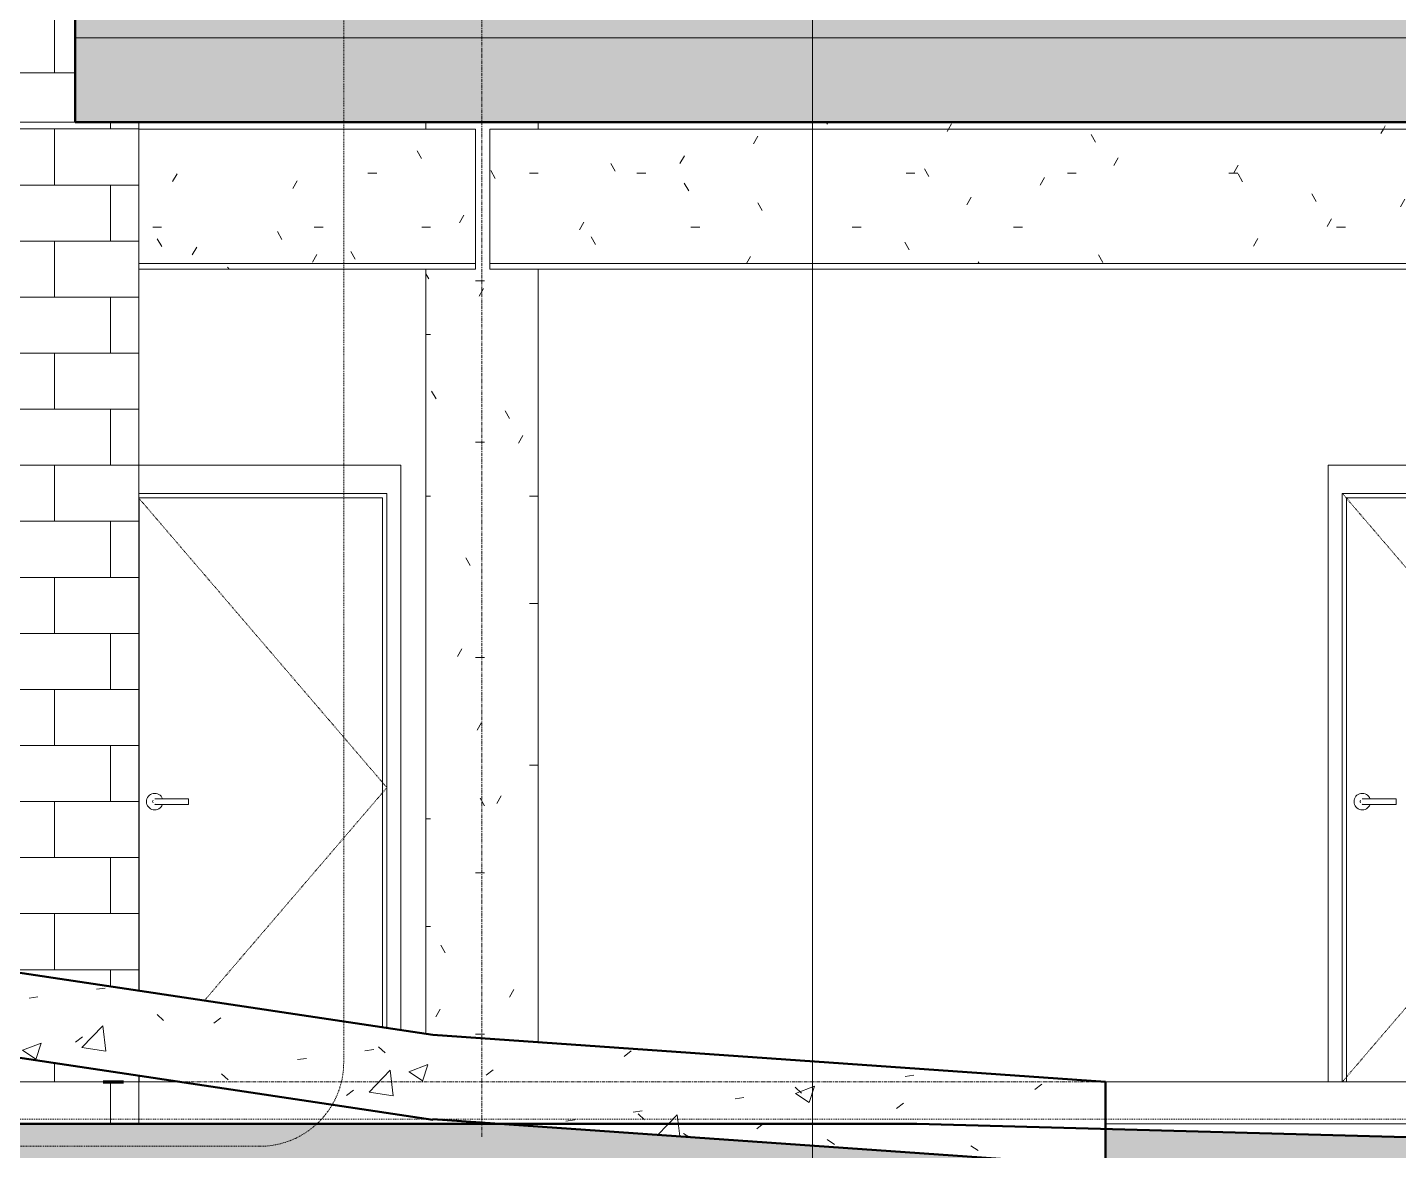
# Model space of a CAD drawing. Header units: inches. Extents: x -4168 to 1483, y -300 to 637.
# Drawn here: x -3219.2 to -3023.5, y -161.8 to -1.5 of the extents above; entities that cross this region are included whole.
import ezdxf

# ---------------------------------------------------------------- set-up
doc = ezdxf.new("R2010")
doc.units = ezdxf.units.IN
doc.header["$MEASUREMENT"] = 0
for name, pattern in [('Aligning Line 1_8_', [0.25, 0.125, -0.125]), ('Dash 1_16_', [0.125, 0.0625, -0.0625]), ('Dash Dot 3_16_', [0.3125, 0.1875, -0.0625, 0, -0.0625]), ('Grid Line 1_2_', [0.875, 0.5, -0.125, 0.125, -0.125])]:
    doc.linetypes.add(name, pattern=pattern)
for name, color, linetype, lineweight in [('0-1', 7, 'Continuous', 5), ('0-3', 10, 'Continuous', 13), ('A-ANNO-SYMB-1', 150, 'Dash Dot 3_16_', 9), ('A-AREA-1', 130, 'Continuous', 70), ('A-DOOR-1', 7, 'Dash 1_16_', 9), ('A-DOOR-2', 7, 'Continuous', 9), ('A-DOOR-FRAM-1', 7, 'Continuous', 9), ('A-FLOR', 192, 'Continuous', 13), ('A-FLOR-7', 192, 'Continuous', 50), ('A-FLOR-8', 135, 'Continuous', 13), ('A-FLOR-LEVL-1', 51, 'Grid Line 1_2_', 9), ('A-FLOR-MCUT', 51, 'Continuous', 13), ('A-FLOR-PATT-2', 8, 'Continuous', 9), ('A-WALL-3', 135, 'Continuous', 13), ('A-WALL-PATT-3', 55, 'Continuous', 9), ('G-ANNO-SYMB', 111, 'Aligning Line 1_8_', 9), ('G-ANNO-SYMB-1', 111, 'Continuous', 9), ('I-WALL-2', 135, 'Continuous', 13), ('S-BEAM-1', 55, 'Continuous', 9), ('S-COLS-1', 55, 'Continuous', 9), ('S-GRID-1', 1, 'Grid Line 1_2_', 9)]:
    doc.layers.add(name, color=color, linetype=linetype, lineweight=lineweight)
pattern_1 = [(0, (-3769.654, 146.633), (30.72, 7.68), [1.267, -21.773, 1.267, -21.773, -122.88]), (0, (-3769.654, 146.633), (30.72, 7.68), [-46.08, 1.267, -44.813, 1.267, -21.773, -53.76]), (0, (-3769.654, 146.633), (30.72, 7.68), [-115.2, 1.267, -14.093, 1.267, -37.133]), (120, (-3758.134, 150.473), (-22.011075, 22.7643), [1.267, -21.773, 1.267, -21.773, -122.88]), (120, (-3758.134, 150.473), (-22.011075, 22.7643), [-46.08, 1.267, -44.813, 1.267, -21.773, -53.76]), (120, (-3758.134, 150.473), (-22.011075, 22.7643), [-115.2, 1.267, -14.093, 1.267, -37.133]), (240, (-3754.294, 165.833), (-8.708925, -30.4443), [1.267, -21.773, 1.267, -21.773, -122.88]), (240, (-3754.294, 165.833), (-8.708925, -30.4443), [-46.08, 1.267, -44.813, 1.267, -21.773, -53.76]), (240, (-3754.294, 165.833), (-8.708925, -30.4443), [-115.2, 1.267, -14.093, 1.267, -37.133])]
pattern_2 = [(50, (-3769.654, 146.633), (27.5427, -2.40992), [2.88, -31.68]), (355, (-3769.654, 146.633), (-5.32784, 28.88427), [2.304, -25.344]), (100.451, (-3767.36, 146.432), (22.2153, 26.47393), [2.448, -26.924]), (46.184, (-3769.654, 154.313), (40.9819, -6.3564), [4.32, -47.52]), (96.636, (-3766.24, 153.784), (35.89075, 37.4062), [3.671, -40.386]), (351.184, (-3769.654, 154.313), (35.891, 37.4062), [3.456, -38.016]), (21, (-3765.814, 152.393), (22.92104, -15.46073), [2.88, -31.68]), (326, (-3765.814, 152.393), (9.34353, 27.84574), [2.304, -25.344]), (71.451, (-3763.904, 151.105), (32.26477, 12.38442), [2.448, -26.924]), (37.5, (-3769.654, 146.633), (0.466855, 12.782707), [1.267, -23.77, 1.267, -24.461, -25.44]), (37.5, (-3769.654, 146.633), (0.466855, 12.782707), [-50.765, 1.267, -24.173]), (7.5, (-3769.654, 146.633), (10.10159, 15.14509), [1.267, -13.402, 1.267, -23.194, -9.696]), (7.5, (-3769.654, 146.633), (10.10159, 15.14509), [-39.13, 1.267, -8.429]), (327.5, (-3778.217, 146.633), (20.49916, -0.86578), [1.267, -8.333, 1.267, -28.685, -39.744]), (327.5, (-3778.217, 146.633), (20.49916, -0.86578), [-39.552, 1.267, -38.477]), (317.5, (-3782.057, 146.633), (22.39478, 3.84429), [1.267, -11.213, 1.267, -18.624, -28.224]), (317.5, (-3782.057, 146.633), (22.39478, 3.84429), [-32.371, 1.267, -26.957])]
pattern_3 = [(0, (-3769.654, 167.81), (30.72, 5.431), [1.267, -21.773, 1.267, -21.773, -122.88]), (0, (-3769.654, 167.81), (30.72, 5.431), [-46.08, 1.267, -44.813, 1.267, -21.773, -53.76]), (0, (-3769.654, 167.81), (30.72, 5.431), [-115.2, 1.267, -14.093, 1.267, -37.133]), (129.232, (-3758.134, 170.526), (-22.01134, 16.097085), [1.002, -17.213, 1.002, -114.358]), (129.232, (-3758.134, 170.526), (-22.01134, 16.097085), [-19.217, -17.213, 1.002, -35.428, -60.716]), (129.232, (-3758.134, 170.526), (-22.01134, 16.097085), [-72.859, 1.002, -17.213, 1.002, -41.499]), (129.232, (-3758.134, 170.526), (-22.01134, 16.097085), [-92.075, -11.141, 1.002, -29.356]), (230.768, (-3754.294, 181.387), (-8.709237, -21.52714), [1.002, -17.213, 1.002, -114.358]), (230.768, (-3754.294, 181.387), (-8.709237, -21.52714), [-19.217, -17.213, 1.002, -35.428, -60.716]), (230.768, (-3754.294, 181.387), (-8.709237, -21.52714), [-72.859, 1.002, -17.213, 1.002, -41.499]), (230.768, (-3754.294, 181.387), (-8.709237, -21.52714), [-92.075, -11.141, 1.002, -29.356])]

# ---------------------------------------------------------------- blocks, each defined once
blk = doc.blocks.new('HOLLOW METAL - UNIT DOOR-2125832-BUILDING SECTION - NORTH_SOUTH THRU PARKING RAMP - LOOKING WEST')
at = {"layer": 'A-DOOR-1'}
for p, q in [((-3031.52, -68), (-2995.52, -110)), ((-2995.52, -110), (-3031.52, -152))]:
    blk.add_line(p, q, dxfattribs=at)
at = {"layer": 'A-DOOR-2'}
for p, q in [((-3023.85, -111.61), (-3027.98, -111.61)), ((-3027.98, -112.39), (-3023.85, -112.39)), ((-3023.85, -111.61), (-3023.85, -112)), ((-3023.85, -112), (-3023.85, -112.39)), ((-3030.9, -152), (-2996.15, -152))]:
    blk.add_line(p, q, dxfattribs=at)
at = {"layer": 'A-DOOR-2', "flags": 128}
for points in [[(-3027.98, -111.61), (-3028, -111.61), (-3028.03, -111.61), (-3028.05, -111.61), (-3028.07, -111.61), (-3028.1, -111.61), (-3028.12, -111.61), (-3028.14, -111.61), (-3028.17, -111.61), (-3028.19, -111.61), (-3028.21, -111.61), (-3028.23, -111.61), (-3028.25, -111.61), (-3028.27, -111.61), (-3028.29, -111.61), (-3028.31, -111.61), (-3028.33, -111.61), (-3028.35, -111.61), (-3028.37, -111.61), (-3028.39, -111.61), (-3028.4, -111.61), (-3028.42, -111.61), (-3028.44, -111.61), (-3028.45, -111.61), (-3028.46, -111.61), (-3028.48, -111.61), (-3028.49, -111.61), (-3028.5, -111.61), (-3028.51, -111.61), (-3028.52, -111.61), (-3028.53, -111.61), (-3028.54, -111.61), (-3028.55, -111.61), (-3028.55, -111.61), (-3028.56, -111.61), (-3028.56, -111.61), (-3028.57, -111.61), (-3028.57, -111.61), (-3028.57, -111.61), (-3028.57, -111.61)], [(-3028.57, -112.39), (-3028.57, -112.39), (-3028.57, -112.39), (-3028.57, -112.39), (-3028.56, -112.39), (-3028.56, -112.39), (-3028.55, -112.39), (-3028.55, -112.39), (-3028.54, -112.39), (-3028.53, -112.39), (-3028.52, -112.39), (-3028.51, -112.39), (-3028.5, -112.39), (-3028.49, -112.39), (-3028.48, -112.39), (-3028.47, -112.39), (-3028.45, -112.39), (-3028.44, -112.39), (-3028.42, -112.39), (-3028.41, -112.39), (-3028.39, -112.39), (-3028.37, -112.39), (-3028.36, -112.39), (-3028.34, -112.39), (-3028.32, -112.39), (-3028.3, -112.39), (-3028.28, -112.39), (-3028.26, -112.39), (-3028.24, -112.39), (-3028.22, -112.39), (-3028.19, -112.39), (-3028.17, -112.39), (-3028.15, -112.39), (-3028.13, -112.39), (-3028.1, -112.39), (-3028.08, -112.39), (-3028.06, -112.39), (-3028.03, -112.39), (-3028.01, -112.39), (-3027.99, -112.39), (-3027.98, -112.39)]]:
    blk.add_lwpolyline(points, dxfattribs=at)
at = {"layer": 'A-DOOR-2'}
for centre, radius, start, end in [((-3028.67, -112), 1.18, 19.6343, 180), ((-3028.67, -112), 1.18, 180, 340.4367), ((-3028.57, -112), 0.394, 150, 180), ((-3028.57, -112), 0.394, 180, 210), ((-3028.57, -112), 0.394, 90, 105), ((-3028.57, -112), 0.394, 255, 270)]:
    blk.add_arc(centre, radius, start, end, dxfattribs=at)
at = {"layer": 'A-DOOR-FRAM-1'}
for p, q in [((-2993.52, -64), (-3033.52, -64)), ((-3033.52, -64), (-3033.52, -152)), ((-2993.52, -64), (-2993.52, -152)), ((-3031.52, -68), (-2995.52, -68)), ((-3031.52, -152), (-3031.52, -68)), ((-2995.52, -68), (-2995.52, -152)), ((-3030.9, -68.63), (-2996.15, -68.63)), ((-3030.9, -152), (-3030.9, -68.63)), ((-2996.15, -68.63), (-2996.15, -152)), ((-3033.52, -152), (-3031.52, -152)), ((-3031.52, -152), (-3030.9, -152)), ((-2995.52, -152), (-2996.15, -152)), ((-2993.52, -152), (-2995.52, -152))]:
    blk.add_line(p, q, dxfattribs=at)
blk = doc.blocks.new('HOLLOW METAL - UNIT DOOR-V5-BUILDING SECTION - NORTH_SOUTH THRU PARKING RAMP - LOOKING WEST')
at = {"layer": 'A-DOOR-1'}
for p, q in [((-3203.32, -68.66), (-3167.89, -110)), ((-3167.89, -110), (-3193.93, -140.39)), ((-3203.15, -151.14), (-3203.32, -151.34))]:
    blk.add_line(p, q, dxfattribs=at)
at = {"layer": 'A-DOOR-2'}
for p, q in [((-3196.21, -111.61), (-3200.34, -111.61)), ((-3200.34, -112.39), (-3196.21, -112.39)), ((-3196.21, -111.61), (-3196.21, -112)), ((-3196.21, -112), (-3196.21, -112.39)), ((-3203.26, -152), (-3197.4, -152))]:
    blk.add_line(p, q, dxfattribs=at)
at = {"layer": 'A-DOOR-2', "flags": 128}
for points in [[(-3200.34, -111.61), (-3200.37, -111.61), (-3200.39, -111.61), (-3200.41, -111.61), (-3200.44, -111.61), (-3200.46, -111.61), (-3200.48, -111.61), (-3200.51, -111.61), (-3200.53, -111.61), (-3200.55, -111.61), (-3200.57, -111.61), (-3200.59, -111.61), (-3200.62, -111.61), (-3200.64, -111.61), (-3200.66, -111.61), (-3200.68, -111.61), (-3200.7, -111.61), (-3200.71, -111.61), (-3200.73, -111.61), (-3200.75, -111.61), (-3200.77, -111.61), (-3200.78, -111.61), (-3200.8, -111.61), (-3200.81, -111.61), (-3200.83, -111.61), (-3200.84, -111.61), (-3200.85, -111.61), (-3200.86, -111.61), (-3200.87, -111.61), (-3200.88, -111.61), (-3200.89, -111.61), (-3200.9, -111.61), (-3200.91, -111.61), (-3200.91, -111.61), (-3200.92, -111.61), (-3200.92, -111.61), (-3200.93, -111.61), (-3200.93, -111.61), (-3200.93, -111.61), (-3200.93, -111.61)], [(-3200.93, -112.39), (-3200.93, -112.39), (-3200.93, -112.39), (-3200.93, -112.39), (-3200.93, -112.39), (-3200.92, -112.39), (-3200.92, -112.39), (-3200.91, -112.39), (-3200.9, -112.39), (-3200.9, -112.39), (-3200.89, -112.39), (-3200.88, -112.39), (-3200.87, -112.39), (-3200.86, -112.39), (-3200.84, -112.39), (-3200.83, -112.39), (-3200.82, -112.39), (-3200.8, -112.39), (-3200.79, -112.39), (-3200.77, -112.39), (-3200.75, -112.39), (-3200.74, -112.39), (-3200.72, -112.39), (-3200.7, -112.39), (-3200.68, -112.39), (-3200.66, -112.39), (-3200.64, -112.39), (-3200.62, -112.39), (-3200.6, -112.39), (-3200.58, -112.39), (-3200.56, -112.39), (-3200.53, -112.39), (-3200.51, -112.39), (-3200.49, -112.39), (-3200.47, -112.39), (-3200.44, -112.39), (-3200.42, -112.39), (-3200.4, -112.39), (-3200.37, -112.39), (-3200.35, -112.39), (-3200.34, -112.39)]]:
    blk.add_lwpolyline(points, dxfattribs=at)
at = {"layer": 'A-DOOR-2'}
for centre, radius, start, end in [((-3201.03, -112), 1.18, 19.6343, 180), ((-3201.03, -112), 1.18, 180, 340.4367), ((-3200.93, -112), 0.394, 150, 180), ((-3200.93, -112), 0.394, 180, 210), ((-3200.93, -112), 0.394, 90, 105), ((-3200.93, -112), 0.394, 255, 270)]:
    blk.add_arc(centre, radius, start, end, dxfattribs=at)
at = {"layer": 'A-DOOR-FRAM-1'}
for p, q in [((-3165.89, -64), (-3203.32, -64)), ((-3165.89, -64), (-3165.89, -144.6)), ((-3203.32, -68), (-3167.89, -68)), ((-3167.89, -68), (-3167.89, -144.3)), ((-3203.26, -68.63), (-3168.51, -68.63)), ((-3203.26, -138.99), (-3203.26, -68.63)), ((-3168.51, -68.63), (-3168.51, -144.2)), ((-3203.32, -152), (-3203.26, -152)), ((-3203.26, -152), (-3203.26, -151.12))]:
    blk.add_line(p, q, dxfattribs=at)
blk = doc.blocks.new('CTR - 1st Phase - Common Walls_rvt-1-BUILDING SECTION - NORTH_SOUTH THRU PARKING RAMP - LOOKING WEST')
at = {"layer": 'A-AREA-1'}
blk.add_line((-3208.37, -152), (-3205.5, -152), dxfattribs=at)
at = {"layer": 'I-WALL-2'}
blk.add_line((-3065.32, -152), (-3033.52, -152), dxfattribs=at)
at = {"layer": '0-3'}
for name in ['HOLLOW METAL - UNIT DOOR-V5-BUILDING SECTION - NORTH_SOUTH THRU PARKING RAMP - LOOKING WEST', 'HOLLOW METAL - UNIT DOOR-2125832-BUILDING SECTION - NORTH_SOUTH THRU PARKING RAMP - LOOKING WEST']:
    blk.add_blockref(name, (0, 0), dxfattribs=at)
blk = doc.blocks.new('CTR - 1st Phase -Stairs _ Elevators_rvt-1-BUILDING SECTION - NORTH_SOUTH THRU PARKING RAMP - LOOKING WEST')
at = {"layer": 'A-WALL-PATT-3'}
h = blk.add_hatch(dxfattribs=at)
h.set_pattern_fill('FP_17', color=256, style=0, pattern_type=2)
h.set_pattern_definition([(0, (-3207.324, -192), (0, 8), []), (90, (-3207.324, -192), (-8, 8), [8, -8])])
h.paths.add_polyline_path([(-3714.94, -158), (-3203.32, -158), (-3203.32, -151.11), (-3650.96, -83.94), (-3650.96, -152), (-3655.71, -152), (-3655.71, -83.22), (-3724.72, -72.87), (-3724.72, -72.76), (-3747.32, -71.18), (-3747.32, -158)], flags=0)
h.paths.add_polyline_path([(-3203.32, -138.98), (-3203.32, -15), (-3212.37, -15), (-3212.37, 0), (-3211.32, 0), (-3211.32, 120), (-3747.32, 120), (-3747.32, 75.25), (-3708.85, 75.25), (-3708.85, 73.25), (-3747.32, 73.25), (-3747.32, -59.15), (-3724.72, -60.73), (-3655.71, -71.09), (-3655.71, -51.17), (-3650.96, -51.17), (-3650.96, -71.8), (-3258.93, -130.63)], flags=0)
at = {"layer": 'A-WALL-3'}
for p, q in [((-3203.32, -138.98), (-3203.32, -15)), ((-3203.32, -158), (-3203.32, -151.11))]:
    blk.add_line(p, q, dxfattribs=at)
blk = doc.blocks.new('Concrete-Rectangular-Column - ONE-1856735-BUILDING SECTION - NORTH_SOUTH THRU PARKING RAMP - LOOKING WEST')
at = {"layer": 'S-COLS-1'}
h = blk.add_hatch(dxfattribs=at)
h.set_pattern_fill('FP_1', color=256, style=0, pattern_type=2)
h.set_pattern_definition(pattern_1)
h.paths.add_polyline_path([(-3146.32, -146.33), (-3146.32, -36), (-3153.18, -36), (-3153.18, -16), (-3146.32, -16), (-3146.32, -15), (-3162.32, -15), (-3162.32, -16), (-3155.24, -16), (-3155.24, -36), (-3162.32, -36), (-3162.32, -145.13), (-3161.32, -145.28), (-3156.31, -145.63)], flags=0)
for p, q in [((-3162.32, -15), (-3162.32, -16)), ((-3146.32, -15), (-3146.32, -16)), ((-3162.32, -36), (-3162.32, -145.13)), ((-3146.32, -36), (-3146.32, -146.33))]:
    blk.add_line(p, q, dxfattribs=at)
blk = doc.blocks.new('Inverted Tee Beam - 24IT32-2543521-BUILDING SECTION - NORTH_SOUTH THRU PARKING RAMP - LOOKING WEST')
at = {"layer": 'S-BEAM-1'}
h = blk.add_hatch(dxfattribs=at)
h.set_pattern_fill('FP_1', color=256, style=0, pattern_type=2)
h.set_pattern_definition(pattern_1)
h.paths.add_polyline_path([(-3200.57, -16), (-3162.32, -16), (-3162.32, -15), (-3203.32, -15), (-3203.32, -16)], flags=0)
h = blk.add_hatch(dxfattribs=at)
h.set_pattern_fill('FP_1', color=256, style=0, pattern_type=2)
h.set_pattern_definition(pattern_1)
h.paths.add_polyline_path([(-3200.57, -35.21), (-3155.24, -35.21), (-3155.24, -16), (-3203.32, -16), (-3203.32, -35.21)], flags=0)
h = blk.add_hatch(dxfattribs=at)
h.set_pattern_fill('FP_21', color=256, style=0, pattern_type=2)
h.set_pattern_definition(pattern_3)
h.paths.add_polyline_path([(-3203.32, -36), (-3155.24, -36), (-3155.24, -35.21), (-3203.32, -35.21)], flags=0)
for p, q in [((-3155.24, -16), (-3203.32, -16)), ((-3155.24, -16), (-3155.24, -35.21)), ((-3155.24, -35.21), (-3203.32, -35.21)), ((-3155.24, -35.21), (-3155.24, -36)), ((-3155.24, -36), (-3203.32, -36))]:
    blk.add_line(p, q, dxfattribs=at)
blk = doc.blocks.new('Inverted Tee Beam - 24IT32-V10-BUILDING SECTION - NORTH_SOUTH THRU PARKING RAMP - LOOKING WEST')
at = {"layer": 'S-BEAM-1'}
h = blk.add_hatch(dxfattribs=at)
h.set_pattern_fill('FP_1', color=256, style=0, pattern_type=2)
h.set_pattern_definition(pattern_1)
h.paths.add_polyline_path([(-3146.32, -16), (-2835.32, -16), (-2835.32, -15), (-3146.32, -15)], flags=0)
h = blk.add_hatch(dxfattribs=at)
h.set_pattern_fill('FP_1', color=256, style=0, pattern_type=2)
h.set_pattern_definition(pattern_1)
h.paths.add_polyline_path([(-2924.47, -35.21), (-2828.24, -35.21), (-2828.24, -16), (-3153.18, -16), (-3153.18, -35.21), (-2932.43, -35.21)], flags=0)
h = blk.add_hatch(dxfattribs=at)
h.set_pattern_fill('FP_21', color=256, style=0, pattern_type=2)
h.set_pattern_definition(pattern_3)
h.paths.add_polyline_path([(-2856.33, -36), (-2828.24, -36), (-2828.24, -35.21), (-3153.18, -35.21), (-3153.18, -36), (-2865.39, -36)], flags=0)
for p, q in [((-3153.18, -35.21), (-3153.18, -16)), ((-2828.24, -16), (-3153.18, -16)), ((-3153.18, -36), (-3153.18, -35.21)), ((-2828.24, -35.21), (-3153.18, -35.21)), ((-2828.24, -36), (-3153.18, -36))]:
    blk.add_line(p, q, dxfattribs=at)

msp = doc.modelspace()

# ---------------------------------------------------------------- hatches: boundary and pattern name
at = {"layer": 'A-FLOR-PATT-2'}
h = msp.add_hatch(dxfattribs=at)
h.set_pattern_fill('FP_2', color=256, style=0, pattern_type=2)
h.set_pattern_definition([(0, (-3769.654, 146.633), (15.36, 3.84), [1.267, -10.253, 1.267, -10.253, -61.44]), (0, (-3769.654, 146.633), (15.36, 3.84), [-23.04, 1.267, -21.773, 1.267, -10.253, -26.88]), (0, (-3769.654, 146.633), (15.36, 3.84), [-57.6, 1.267, -6.413, 1.267, -17.933]), (120, (-3763.894, 148.553), (-11.0055376, 11.38215), [1.267, -10.253, 1.267, -10.253, -61.44]), (120, (-3763.894, 148.553), (-11.0055376, 11.38215), [-23.04, 1.267, -21.773, 1.267, -10.253, -26.88]), (120, (-3763.894, 148.553), (-11.0055376, 11.38215), [-57.6, 1.267, -6.413, 1.267, -17.933]), (240, (-3761.974, 156.233), (-4.3544624, -15.22215), [1.267, -10.253, 1.267, -10.253, -61.44]), (240, (-3761.974, 156.233), (-4.3544624, -15.22215), [-23.04, 1.267, -21.773, 1.267, -10.253, -26.88]), (240, (-3761.974, 156.233), (-4.3544624, -15.22215), [-57.6, 1.267, -6.413, 1.267, -17.933])])
h.paths.add_polyline_path([(-2650.7237, -3), (-2099.3237, -3), (-2099.3237, 0), (-3212.3737, 0), (-3212.3737, -3), (-2664.2801, -3)], flags=0)
h = msp.add_hatch(dxfattribs=at)
h.set_pattern_fill('FP_10', color=256, style=0, pattern_type=2)
h.set_pattern_definition(pattern_2)
h.paths.add_polyline_path([(-2597.2434, -15), (-2099.3237, -15), (-2099.3237, -3), (-3212.3737, -3), (-3212.3737, -15), (-2630.7618, -15)], flags=0)
h = msp.add_hatch(dxfattribs=at)
h.set_pattern_fill('FP_10', color=256, style=0, pattern_type=2)
h.set_pattern_definition(pattern_2)
h.paths.add_polyline_path([(-3161.3161, -157.4156), (-3161.3161, -145.2813), (-3724.7237, -60.7334), (-3724.7237, -72.8678), (-3203.3237, -151.1117)], flags=0)
h = msp.add_hatch(dxfattribs=at)
h.set_pattern_fill('FP_10', color=256, style=0, pattern_type=2)
h.set_pattern_definition(pattern_2)
h.paths.add_polyline_path([(-3065.3161, -164.0294), (-3065.3161, -152), (-3161.3161, -145.2813), (-3161.3161, -157.3106), (-3085.6506, -162.6062)], flags=0)
h = msp.add_hatch(dxfattribs=at)
h.set_pattern_fill('FP_10', color=256, style=0, pattern_type=2)
h.set_pattern_definition(pattern_2)
h.paths.add_polyline_path([(-2178.2637, -168.3069), (-2108.4214, -168.3069), (-1949.1362, -164.1533), (-1949.1362, -158.1533), (-2108.4214, -162.3069), (-2265.5979, -162.3069), (-2500.3237, -158), (-2551.4797, -158), (-2624.5506, -160.2794), (-3008.7963, -160.2794), (-3065.3161, -158.7356), (-3065.3161, -164.0294), (-3151.4658, -158), (-3819.3237, -158), (-3819.3237, -164), (-3091.1716, -164.0294), (-3008.7963, -166.2794), (-2624.5506, -166.2794), (-2551.4797, -164), (-2500.3237, -164), (-2265.5979, -168.3069), (-2195.0229, -168.3069)], flags=0)

# ---------------------------------------------------------------- linework, layer by layer
at = {"layer": 'A-ANNO-SYMB-1'}
for p, q in [((-3174.0537, -149.202), (-3174.0537, 138.874)), ((-3226.7232, -161.202), (-3186.0537, -161.202))]:
    msp.add_line(p, q, dxfattribs=at)
msp.add_arc((-3186.0537, -149.202), 12, 270, 0, dxfattribs=at)
at = {"layer": 'A-FLOR'}
msp.add_line((-3065.3161, -158), (-2830.0307, -158), dxfattribs=at)
at = {"layer": 'A-FLOR-7'}
for p, q in [((-3212.3737, 0), (-3212.3737, -15)), ((-3212.3737, -15), (-2099.3237, -15)), ((-3161.3161, -145.2813), (-3724.7237, -60.7334)), ((-3724.7237, -72.8678), (-3161.3161, -157.4156)), ((-3065.3161, -152), (-3161.3161, -145.2813)), ((-3065.3161, -164.0294), (-3065.3161, -152)), ((-3092.2463, -158), (-3819.3237, -158)), ((-3161.3161, -157.3106), (-3065.3161, -164.0294)), ((-3161.3161, -157.4156), (-3161.3161, -157.3106)), ((-3008.7963, -160.2794), (-3092.2463, -158))]:
    msp.add_line(p, q, dxfattribs=at)
at = {"layer": 'A-FLOR-8'}
msp.add_line((-3212.3737, -15), (-3819.2716, -15), dxfattribs=at)
at = {"layer": 'A-FLOR-LEVL-1'}
msp.add_line((-4167.9645, -152), (-1830.091, -152), dxfattribs=at)
at = {"layer": 'A-FLOR-MCUT'}
msp.add_line((-2099.3237, -3), (-3212.3737, -3), dxfattribs=at)
at = {"layer": 'G-ANNO-SYMB'}
msp.add_line((-1926.8759, -157.3105), (-4072.0519, -157.3105), dxfattribs=at)
at = {"layer": 'G-ANNO-SYMB-1'}
msp.add_line((-3107.1488, 454.1414), (-3107.1488, -184.9308), dxfattribs=at)
at = {"layer": 'S-GRID-1'}
msp.add_line((-3154.3237, -159.8356), (-3154.3237, 470.5), dxfattribs=at)

# ---------------------------------------------------------------- block references
at = {"layer": '0-1'}
for name in ['CTR - 1st Phase - Common Walls_rvt-1-BUILDING SECTION - NORTH_SOUTH THRU PARKING RAMP - LOOKING WEST', 'CTR - 1st Phase -Stairs _ Elevators_rvt-1-BUILDING SECTION - NORTH_SOUTH THRU PARKING RAMP - LOOKING WEST']:
    msp.add_blockref(name, (0, 0), dxfattribs=at)
at = {"layer": 'S-BEAM-1'}
for name in ['Inverted Tee Beam - 24IT32-2543521-BUILDING SECTION - NORTH_SOUTH THRU PARKING RAMP - LOOKING WEST', 'Inverted Tee Beam - 24IT32-V10-BUILDING SECTION - NORTH_SOUTH THRU PARKING RAMP - LOOKING WEST']:
    msp.add_blockref(name, (0, 0), dxfattribs=at)
at = {"layer": 'S-COLS-1'}
msp.add_blockref('Concrete-Rectangular-Column - ONE-1856735-BUILDING SECTION - NORTH_SOUTH THRU PARKING RAMP - LOOKING WEST', (0, 0), dxfattribs=at)

doc.saveas('drawing.dxf')
